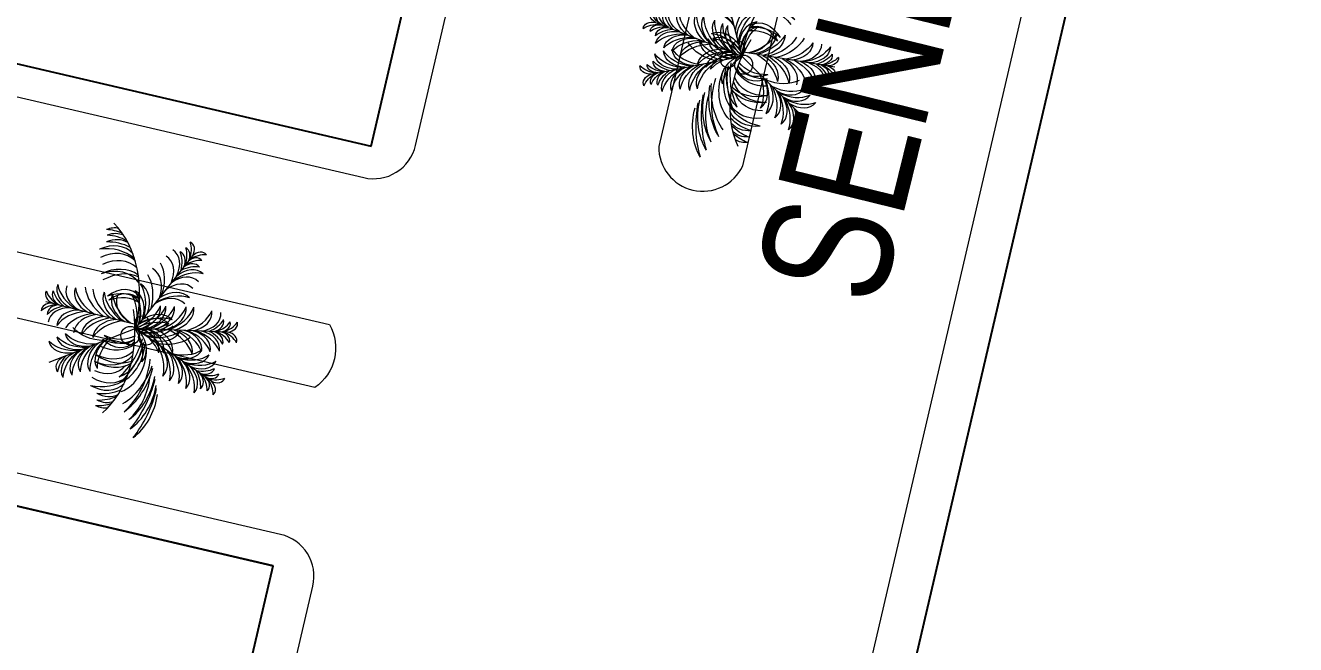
# Model space of a CAD drawing. Header units: millimetres. Extents: x 474016 to 477875, y 2288607 to 2292200.
# Drawn here: x 474199.1 to 474258, y 2289104.5 to 2289133.2 of the extents above; entities that cross this region are included whole.
import ezdxf
from ezdxf.enums import TextEntityAlignment as Align

# ---------------------------------------------------------------- set-up
doc = ezdxf.new("R2010")
doc.units = ezdxf.units.MM
doc.header["$LTSCALE"] = 50
for name, color, linetype, lineweight in [('BANQUETA', 251, 'Continuous', 5), ('JARDIN-HP', 64, 'Continuous', 5), ('JARDINES', 98, 'Continuous', 13), ('vialidad', 5, 'Continuous', 13)]:
    doc.layers.add(name, color=color, linetype=linetype, lineweight=lineweight)
doc.layers.add('CVL_LOTIF', color=1, linetype='Continuous')
doc.styles.get("Standard").update_dxf_attribs({"font": 'arial.ttf'})

# ---------------------------------------------------------------- blocks, each defined once
blk = doc.blocks.new('A$C41BB26E9')
at = {"color": 0}
for p in [(1.999, 1.925), (3.251, -3.539)]:
    blk.add_line(p, (2.054, -0.938), dxfattribs=at)
at = {"color": 56}
for p, q in [((3.546, 1.506), (2.054, -0.938)), ((-0.293, 0.701), (2.054, -0.938)), ((1.382, -3.752), (1.923, -0.941))]:
    blk.add_line(p, q, dxfattribs=at)
for centre, radius in [((2.303, -0.578), 0.243), ((1.869, -0.738), 0.217), ((2.284, -1.082), 0.287)]:
    blk.add_circle(centre, radius)
at = {"color": 56, "true_color": 0x7a7a00}
for centre, major_axis, ratio, start_param, end_param in [((1.739, 1.845), (-0.007, 0.369), 0.723404, -1.366779, 0.20531), ((1.417, 1.375), (-0.018, 0.909), 0.723404, -1.121531, -0.433471), ((1.743, 1.62), (-0.007, 0.369), 0.723404, -1.366779, 0.20531), ((1.421, 1.15), (-0.018, 0.909), 0.723404, -1.121531, -0.433471), ((2.262, 1.855), (-0.007, 0.369), 0.723404, -0.20531, 1.366779), ((2.602, 1.398), (-0.018, 0.909), 0.723404, 0.433471, 1.121531), ((2.266, 1.63), (-0.007, 0.369), 0.723404, -0.20531, 1.366779), ((2.606, 1.173), (-0.018, 0.909), 0.723404, 0.433471, 1.121531), ((1.473, 0.902), (-0.015, 0.782), 0.723404, -1.305586, 0.091225), ((1.695, 1.314), (-0.009, 0.47), 0.723404, -1.190837, 0.194817), ((1.346, 0.731), (-0.022, 1.114), 0.723404, -0.994705, -0.373636), ((2.326, 1.326), (-0.009, 0.47), 0.723404, -0.194817, 1.190837), ((2.697, 0.758), (-0.022, 1.114), 0.723404, 0.373636, 0.994705), ((2.564, 0.923), (-0.015, 0.782), 0.723404, -0.091225, 1.305586), ((2.925, 0.425), (-0.026, 1.348), 0.723404, 0.312027, 1.166602), ((2.552, 0.926), (0.407, 0.667), 0.723404, -1.305586, 0.091225), ((1.99, 0.678), (0.702, 1.151), 0.723404, -1.166602, -0.312027), ((2.961, 1.155), (0.245, 0.401), 0.723404, -1.190837, 0.194817), ((2.354, 0.85), (0.58, 0.951), 0.723404, -0.994705, -0.373636), ((3.166, 1.386), (0.192, 0.315), 0.723404, -1.366779, 0.20531), ((2.642, 1.163), (0.473, 0.776), 0.723404, -1.121531, -0.433471), ((2.76, 1.355), (0.473, 0.776), 0.723404, -1.121531, -0.433471), ((3.283, 1.579), (0.192, 0.315), 0.723404, -1.366779, 0.20531), ((3.771, 0.738), (0.473, 0.776), 0.723404, 0.433471, 1.121531), ((3.73, 1.306), (0.192, 0.315), 0.723404, -0.20531, 1.366779), ((1.457, 0.572), (-0.016, 0.83), 0.723404, -1.24346, 0.110756), ((1.116, 0.031), (-0.027, 1.414), 0.723404, -1.115718, -0.281779), ((2.593, 0.594), (-0.016, 0.83), 0.723404, -0.110756, 1.24346), ((2.954, 0.066), (-0.027, 1.414), 0.723404, 0.281779, 1.115718), ((2.599, 0.32), (-0.016, 0.83), 0.723404, -0.110756, 1.24346), ((2.361, 0.656), (0.432, 0.708), 0.723404, -1.24346, 0.110756), ((1.784, 0.383), (0.737, 1.208), 0.723404, -1.115718, -0.281779), ((3.508, 0.147), (0.58, 0.951), 0.723404, 0.373636, 0.994705), ((3.5, 0.826), (0.245, 0.401), 0.723404, -0.194817, 1.190837), ((3.654, 0.546), (0.473, 0.776), 0.723404, 0.433471, 1.121531), ((3.613, 1.114), (0.192, 0.315), 0.723404, -0.20531, 1.366779), ((-0.082, 0.873), (-0.303, 0.211), 0.723404, -0.20531, 1.366779), ((0.487, 0.878), (-0.745, 0.52), 0.723404, 0.433471, 1.121531), ((0.102, 0.744), (-0.303, 0.211), 0.723404, -0.20531, 1.366779), ((0.672, 0.75), (-0.745, 0.52), 0.723404, 0.433471, 1.121531), ((0.383, 0.614), (-0.385, 0.269), 0.723404, -0.194817, 1.190837), ((1.061, 0.579), (-0.913, 0.638), 0.723404, 0.373636, 0.994705), ((0.849, 0.569), (-0.641, 0.447), 0.723404, -0.091225, 1.305586), ((1.464, 0.568), (-1.105, 0.772), 0.723404, 0.312027, 1.166602), ((1.133, 0.399), (-0.68, 0.475), 0.723404, -0.110756, 1.24346), ((1.38, -0.167), (-0.02, 1.008), 0.723404, -1.13012, 0.094138), ((1.008, -0.803), (-0.033, 1.69), 0.723404, -1.023266, -0.261161), ((2.96, -0.208), (-0.027, 1.414), 0.723404, 0.281779, 1.115718), ((2.699, -0.141), (-0.02, 1.008), 0.723404, -0.094138, 1.13012), ((3.095, -0.763), (-0.033, 1.69), 0.723404, 0.261161, 1.023266), ((2.219, 0.422), (0.432, 0.708), 0.723404, -1.24346, 0.110756), ((1.641, 0.149), (0.737, 1.208), 0.723404, -1.115718, -0.281779), ((3.332, 0.064), (0.432, 0.708), 0.723404, -0.110756, 1.24346), ((3.521, -0.256), (0.702, 1.151), 0.723404, 0.312027, 1.166602), ((3.484, 0.358), (0.407, 0.667), 0.723404, -0.091225, 1.305586), ((-0.382, 0.443), (-0.303, 0.211), 0.723404, -1.366779, 0.20531), ((-0.191, -0.093), (-0.745, 0.52), 0.723404, -1.121531, -0.433471), ((-0.197, 0.314), (-0.303, 0.211), 0.723404, -1.366779, 0.20531), ((-0.006, -0.222), (-0.745, 0.52), 0.723404, -1.121531, -0.433471), ((0.022, 0.096), (-0.385, 0.269), 0.723404, -1.190837, 0.194817), ((0.288, -0.529), (-0.913, 0.638), 0.723404, -0.994705, -0.373636), ((1.357, 0.242), (-0.68, 0.475), 0.723404, -0.110756, 1.24346), ((1.789, 0.052), (-0.827, 0.577), 0.723404, -0.094138, 1.13012), ((2.525, 0.007), (-1.386, 0.967), 0.723404, 0.261161, 1.023266), ((1.988, -0.087), (-0.827, 0.577), 0.723404, -0.094138, 1.13012), ((1.385, -0.41), (-0.02, 1.008), 0.723404, -1.13012, 0.094138), ((1.013, -1.046), (-0.033, 1.69), 0.723404, -1.023266, -0.261161), ((1.586, -0.44), (0.525, 0.861), 0.723404, -1.13012, 0.094138), ((0.93, -0.777), (0.88, 1.443), 0.723404, -1.023266, -0.261161), ((1.118, -0.469), (0.88, 1.443), 0.723404, -1.023266, -0.261161), ((3.026, -0.612), (0.525, 0.861), 0.723404, -0.094138, 1.13012), ((3.21, -0.808), (0.737, 1.208), 0.723404, 0.281779, 1.115718), ((3.189, -0.169), (0.432, 0.708), 0.723404, -0.110756, 1.24346), ((3.353, -0.575), (0.737, 1.208), 0.723404, 0.281779, 1.115718), ((0.224, -0.326), (-0.641, 0.447), 0.723404, -1.305586, 0.091225), ((0.482, -0.534), (-0.68, 0.475), 0.723404, -1.24346, 0.110756), ((1.391, -0.77), (-0.02, 1.008), 0.723404, -1.13012, 0.094138), ((1.02, -1.406), (-0.033, 1.69), 0.723404, -1.023266, -0.261161), ((1.397, -1.04), (-0.02, 1.008), 0.723404, -1.13012, 0.094138), ((2.505, -0.448), (-0.827, 0.577), 0.723404, -0.094138, 1.13012), ((3.24, -0.493), (-1.386, 0.967), 0.723404, 0.261161, 1.023266), ((2.638, -0.541), (-0.827, 0.577), 0.723404, -0.094138, 1.13012), ((3.373, -0.586), (-1.386, 0.967), 0.723404, 0.261161, 1.023266), ((1.361, -0.809), (0.525, 0.861), 0.723404, -1.13012, 0.094138), ((0.705, -1.146), (0.88, 1.443), 0.723404, -1.023266, -0.261161), ((1.445, -0.67), (0.525, 0.861), 0.723404, -1.13012, 0.094138), ((0.79, -1.007), (0.88, 1.443), 0.723404, -1.023266, -0.261161), ((2.71, -0.744), (-0.02, 1.008), 0.723404, -0.094138, 1.13012), ((3.107, -1.365), (-0.033, 1.69), 0.723404, 0.261161, 1.023266), ((2.716, -1.014), (-0.02, 1.008), 0.723404, -0.094138, 1.13012), ((2.9, -1.556), (0.88, 1.443), 0.723404, 0.261161, 1.023266), ((2.9, -0.819), (0.525, 0.861), 0.723404, -0.094138, 1.13012), ((3.026, -1.349), (0.88, 1.443), 0.723404, 0.261161, 1.023266), ((0.944, -1.284), (-1.16, 0.81), 0.723404, -1.115718, -0.281779), ((1.034, -1.03), (-0.827, 0.577), 0.723404, -1.13012, 0.094138), ((1.025, -1.676), (-0.033, 1.69), 0.723404, -1.023266, -0.261161), ((1.4, -1.202), (-0.02, 1.008), 0.723404, -1.13012, 0.094138), ((1.028, -1.838), (-0.033, 1.69), 0.723404, -1.023266, -0.261161), ((3.112, -1.635), (-0.033, 1.69), 0.723404, 0.261161, 1.023266), ((2.719, -1.176), (-0.02, 1.008), 0.723404, -0.094138, 1.13012), ((3.115, -1.797), (-0.033, 1.69), 0.723404, 0.261161, 1.023266), ((2.716, -1.653), (-1.879, 0.456), 0.714286, 3.806569, 4.639337), ((3.47, -1.48), (-1.656, 0.402), 0.714286, 3.88992, 4.86288), ((3.29, -2.282), (-2.814, 0.683), 0.714286, 4.170125, 4.780311), ((3.78, -1.381), (-1.599, 0.388), 0.714286, 3.86745, 4.883323), ((3.704, -2.103), (-2.624, 0.637), 0.714286, 4.179349, 4.820469), ((4.122, -1.283), (-1.534, 0.372), 0.714286, 3.888492, 4.926001), ((1.528, -1.375), (-0.827, 0.577), 0.723404, -1.13012, 0.094138), ((1.824, -2.05), (-1.386, 0.967), 0.723404, -1.023266, -0.261161), ((2.046, -2.205), (-1.386, 0.967), 0.723404, -1.023266, -0.261161), ((1.883, -1.622), (-0.827, 0.577), 0.723404, -1.13012, 0.094138), ((2.487, -2.233), (0.88, 1.443), 0.723404, 0.261161, 1.023266), ((2.487, -1.496), (0.525, 0.861), 0.723404, -0.094138, 1.13012), ((2.098, -2.039), (-1.864, 0.452), 0.714286, 3.982805, 4.744909), ((2.508, -1.48), (-1.112, 0.27), 0.714286, 3.627505, 4.912474), ((2.265, -2.005), (-1.864, 0.452), 0.714286, 3.982805, 4.744909), ((2.675, -1.447), (-1.112, 0.27), 0.714286, 3.627505, 4.993486), ((2.952, -1.39), (-1.112, 0.27), 0.714286, 3.627505, 5.149011), ((3.161, -1.824), (-1.864, 0.452), 0.714286, 3.982805, 4.982914), ((3.658, -1.569), (-1.56, 0.378), 0.714286, 4.003422, 4.972752), ((0.867, -1.982), (-1.241, 0.668), 0.72, -0.213612, 0.823897), ((1.917, -2.392), (-2.123, 1.143), 0.72, -0.10808, 0.53304), ((1.154, -1.911), (-1.293, 0.697), 0.72, -0.170934, 0.844939), ((1.939, -1.971), (-1.507, 0.812), 0.72, -0.270525, 0.729584), ((2.016, -1.667), (-1.52, 0.819), 0.72, 0.073052, 0.90582), ((1.834, -1.504), (-0.899, 0.484), 0.72, -0.281097, 1.084884), ((1.96, -1.46), (-0.899, 0.484), 0.72, -0.200085, 1.084884), ((2.619, -1.732), (-1.507, 0.812), 0.72, -0.03252, 0.729584), ((2.178, -2.298), (-1.386, 0.967), 0.723404, -1.023266, -0.261161), ((1.033, -0.039), (0.319, 1.659), 0.723404, 3.402754, 4.164858), ((1.322, -0.57), (0.19, 0.99), 0.723404, 3.047455, 4.271712), ((2.745, -1.688), (-1.507, 0.812), 0.72, -0.03252, 0.729584), ((0.804, -1.812), (1.484, 0.855), 0.72, -0.729584, 0.03252), ((1.582, -1.562), (0.885, 0.51), 0.72, -1.084884, 0.200085), ((0.931, -1.853), (1.484, 0.855), 0.72, -0.729584, 0.03252), ((1.71, -1.602), (0.885, 0.51), 0.72, -1.084884, 0.281097), ((1.144, -1.921), (1.484, 0.855), 0.72, -0.729584, 0.12698), ((1.426, -2.011), (1.484, 0.855), 0.72, -0.729584, 0.213498), ((1.617, -2.072), (1.484, 0.855), 0.72, -0.729584, 0.270525), ((1.531, -1.771), (1.496, 0.862), 0.72, -0.90582, -0.073052), ((1.643, -1.929), (1.52, 0.876), 0.72, -0.831119, 0.049618), ((2.401, -1.99), (1.273, 0.733), 0.72, -0.844939, 0.170934), ((1.652, -2.492), (2.089, 1.203), 0.72, -0.53304, 0.10808), ((2.69, -2.053), (1.221, 0.704), 0.72, -0.823897, 0.213612), ((1.309, -2.496), (-2.105, 1.134), 0.72, 0.093724, 0.382187), ((0.097, -1.885), (-0.877, 0.472), 0.72, 0.078285, 0.75224), ((1.482, -2.459), (-2.105, 1.134), 0.72, 0.016555, 0.382187), ((0.429, -1.859), (-1.012, 0.545), 0.72, 0.006837, 0.780102), ((1.981, -2.43), (-2.379, 1.282), 0.72, 0.051792, 0.431948), ((0.982, -0.304), (0.319, 1.659), 0.723404, 3.402754, 4.164858), ((1.241, -0.994), (0.19, 0.99), 0.723404, 3.047455, 4.271712), ((1.292, -0.729), (0.19, 0.99), 0.723404, 3.047455, 4.271712), ((2.536, -1.243), (0.19, 0.99), 0.723404, 2.011473, 3.235731), ((3.032, -0.698), (0.319, 1.659), 0.723404, 2.118327, 2.880431), ((1.589, -2.532), (2.342, 1.349), 0.72, -0.431948, -0.051792), ((3.123, -1.917), (0.996, 0.574), 0.72, -0.780102, -0.006837), ((2.089, -2.546), (2.072, 1.193), 0.72, -0.382187, -0.016555), ((3.456, -1.934), (0.863, 0.497), 0.72, -0.75224, -0.078285), ((2.262, -2.578), (2.072, 1.193), 0.72, -0.382187, -0.093724), ((-0.076, -1.922), (-0.877, 0.472), 0.72, 0.267806, 0.75224), ((0.868, -0.896), (0.319, 1.659), 0.723404, 3.402754, 4.164858), ((0.914, -0.658), (0.319, 1.659), 0.723404, 3.402754, 4.164858), ((2.468, -1.597), (0.19, 0.99), 0.723404, 2.011473, 3.235731), ((2.964, -1.052), (0.319, 1.659), 0.723404, 2.118327, 2.880431), ((3.63, -1.966), (0.863, 0.497), 0.72, -0.75224, -0.267806), ((0.885, -1.467), (0.267, 1.389), 0.723404, 3.423371, 4.25731), ((2.691, -1.814), (0.267, 1.389), 0.723404, 2.025875, 2.859814), ((2.422, -1.835), (0.19, 0.99), 0.723404, 2.011473, 3.235731), ((1.077, -2.327), (0.157, 0.815), 0.723404, 3.030837, 4.385053), ((1.129, -2.058), (0.157, 0.815), 0.723404, 3.030837, 4.385053), ((2.193, -2.542), (0.157, 0.815), 0.723404, 1.898132, 3.252348), ((2.639, -2.083), (0.267, 1.389), 0.723404, 2.025875, 2.859814), ((0.788, -2.093), (0.255, 1.324), 0.723404, 3.45362, 4.308195), ((1.037, -2.655), (0.148, 0.768), 0.723404, 3.050367, 4.447179), ((2.109, -2.861), (0.148, 0.768), 0.723404, 1.836006, 3.232818), ((0.941, -2.466), (0.21, 1.094), 0.723404, 3.515228, 4.136297), ((0.944, -2.891), (0.172, 0.893), 0.723404, 3.575063, 4.263123), ((1.181, -3.408), (0.07, 0.363), 0.723404, 2.936283, 4.508372), ((1.695, -3.507), (0.07, 0.363), 0.723404, 1.774814, 3.346903), ((2.108, -3.115), (0.172, 0.893), 0.723404, 2.020062, 2.708122), ((1.806, -3.218), (0.089, 0.462), 0.723404, 1.950755, 3.33641), ((2.268, -2.721), (0.21, 1.094), 0.723404, 2.146888, 2.767957)]:
    blk.add_ellipse(centre, major_axis=major_axis, ratio=ratio, start_param=start_param, end_param=end_param, dxfattribs=at)
at = {"color": 56}
for centre, major_axis, ratio, start_param, end_param in [((3.011, -1.71), (-1.909, 0.463), 0.714286, 3.88127, 4.762007), ((2.383, -4.345), (-3.881, 2.091), 0.72, -1.122445, -0.180287), ((1.75, -1.53), (-0.827, 0.577), 0.723404, -1.13012, 0.094138), ((1.425, -1.854), (-1.339, 0.721), 0.72, -0.150491, 0.822469), ((1.909, -1.829), (-1.544, 0.832), 0.72, -0.049618, 0.831119), ((2.147, -2.08), (1.242, 0.715), 0.72, -0.708967, 0.260363), ((1.186, -3.099), (0.089, 0.462), 0.723404, 2.946776, 4.33243)]:
    blk.add_ellipse(centre, major_axis=major_axis, ratio=ratio, start_param=start_param, end_param=end_param, dxfattribs=at)
at = {"color": 0}
for centre, major_axis, ratio, start_param, end_param in [((1.529, -1.844), (-1.386, 0.967), 0.723404, -1.023266, -0.261161), ((1.242, -4.458), (3.82, 2.201), 0.72, 0.180287, 1.122445)]:
    blk.add_ellipse(centre, major_axis=major_axis, ratio=ratio, start_param=start_param, end_param=end_param, dxfattribs=at)
at = {"color": 56, "true_color": 0x7a7a00, "extrusion": (0, 0, -1)}
for centre, major_axis, start_param, end_param in [((1.171, -1.515), (-0.706, 1.535), 2.118327, 2.880431), ((2.966, -0.422), (-0.706, 1.535), 3.402754, 4.164858), ((2.88, -1.154), (-0.421, 0.916), 3.047455, 4.271712), ((3.068, -0.643), (-0.706, 1.535), 3.402754, 4.164858), ((1.517, -1.97), (-0.591, 1.285), 2.025875, 2.859814), ((2.059, -2.309), (-0.347, 0.754), 1.898132, 3.252348), ((2.981, -1.375), (-0.421, 0.916), 3.047455, 4.271712), ((3.187, -1.201), (-0.591, 1.285), 3.423371, 4.25731), ((3.092, -1.834), (-0.347, 0.754), 3.030837, 4.385053), ((1.632, -2.219), (-0.591, 1.285), 2.025875, 2.859814), ((2.174, -2.557), (-0.347, 0.754), 1.898132, 3.252348), ((1.802, -2.536), (-0.563, 1.225), 1.974991, 2.829566), ((3.302, -1.45), (-0.591, 1.285), 3.423371, 4.25731), ((3.206, -2.082), (-0.347, 0.754), 3.030837, 4.385053), ((3.432, -1.787), (-0.563, 1.225), 3.45362, 4.308195), ((2.332, -2.848), (-0.327, 0.71), 1.836006, 3.232818), ((3.324, -2.392), (-0.327, 0.71), 3.050367, 4.447179), ((3.372, -2.185), (-0.465, 1.012), 3.515228, 4.136297), ((3.285, -2.858), (-0.196, 0.427), 2.946776, 4.33243)]:
    blk.add_ellipse(centre, major_axis=major_axis, ratio=0.723404, start_param=start_param, end_param=end_param, dxfattribs=at)

msp = doc.modelspace()

# ---------------------------------------------------------------- linework, layer by layer
at = {"layer": 'BANQUETA', "linetype": 'ByBlock'}
msp.add_lwpolyline([(474418.095, 2288963.593), (474480.535, 2289187.078, 0.414214), (474479.147, 2289189.542), (474273.83, 2289246.906, 0.427008), (474271.344, 2289245.434), (474218.629, 2289019.232, 0.401534), (474220.038, 2289016.852), (474415.631, 2288962.205, 0.414214)], format="xyb", close=True, dxfattribs=at)
at = {"layer": 'BANQUETA'}
for points in [[(474093.063, 2289154.547), (474214.801, 2289126.176, 0.414214), (474217.203, 2289127.67), (474228.324, 2289175.392, 0.414214), (474226.83, 2289177.793), (474105.093, 2289206.164)], [(474077.176, 2289086.374), (474198.914, 2289058.003, 0.414214), (474201.316, 2289059.497), (474212.437, 2289107.218, 0.414214), (474210.943, 2289109.62), (474089.205, 2289137.991)]]:
    msp.add_lwpolyline(points, format="xyb", dxfattribs=at)
at = {"layer": 'CVL_LOTIF'}
for p, q in [((474093.404, 2289156.008), (474215.142, 2289127.637)), ((474088.865, 2289136.53), (474210.603, 2289108.159))]:
    msp.add_line(p, q, dxfattribs=at)
for points in [[(474478.609, 2289187.616), (474273.292, 2289244.98), (474226.256, 2289043.149), (474422.896, 2288988.209)], [(474210.603, 2289108.159), (474186.255, 2289113.833), (474180.581, 2289089.486), (474204.928, 2289083.812)]]:
    msp.add_lwpolyline(points, close=True, dxfattribs=at)
msp.add_lwpolyline([(474215.142, 2289127.637), (474226.49, 2289176.332)], dxfattribs=at)
at = {"layer": 'JARDINES'}
for points in [[(474232.382, 2289126.716), (474257.857, 2289236.117, 0.84238), (474253.961, 2289237.025), (474228.487, 2289127.624, 0.806973)], [(474213.213, 2289119.359, -0.388075), (474212.532, 2289116.437), (474102.481, 2289142.084, -0.386646), (474103.162, 2289145.006)]]:
    msp.add_lwpolyline(points, format="xyb", close=True, dxfattribs=at)

# ---------------------------------------------------------------- block references
at = {"layer": 'JARDIN-HP', "color": 8}
for p, xscale, yscale, zscale, rotation in [((474232.086, 2289135.193), -1.499999999962914, 1.5, 1.499999999999985, 69.80682416141926), ((474205.784, 2289122.168), 1.499999999826813, 1.499999999826813, 1.499999999826813, 266.6565195172511)]:
    msp.add_blockref('A$C41BB26E9', p, dxfattribs=dict(at, xscale=xscale, yscale=yscale, zscale=zscale, rotation=rotation))

# ---------------------------------------------------------------- texts
at = {"layer": 'vialidad', "color": 5, "lineweight": 13, "width": 0.75}
msp.add_text('SENDERO  CEIBA ', height=6, rotation=76.18127, dxfattribs=at).set_placement((474242.427, 2289147.59), align=Align.MIDDLE)

doc.saveas('drawing.dxf')
